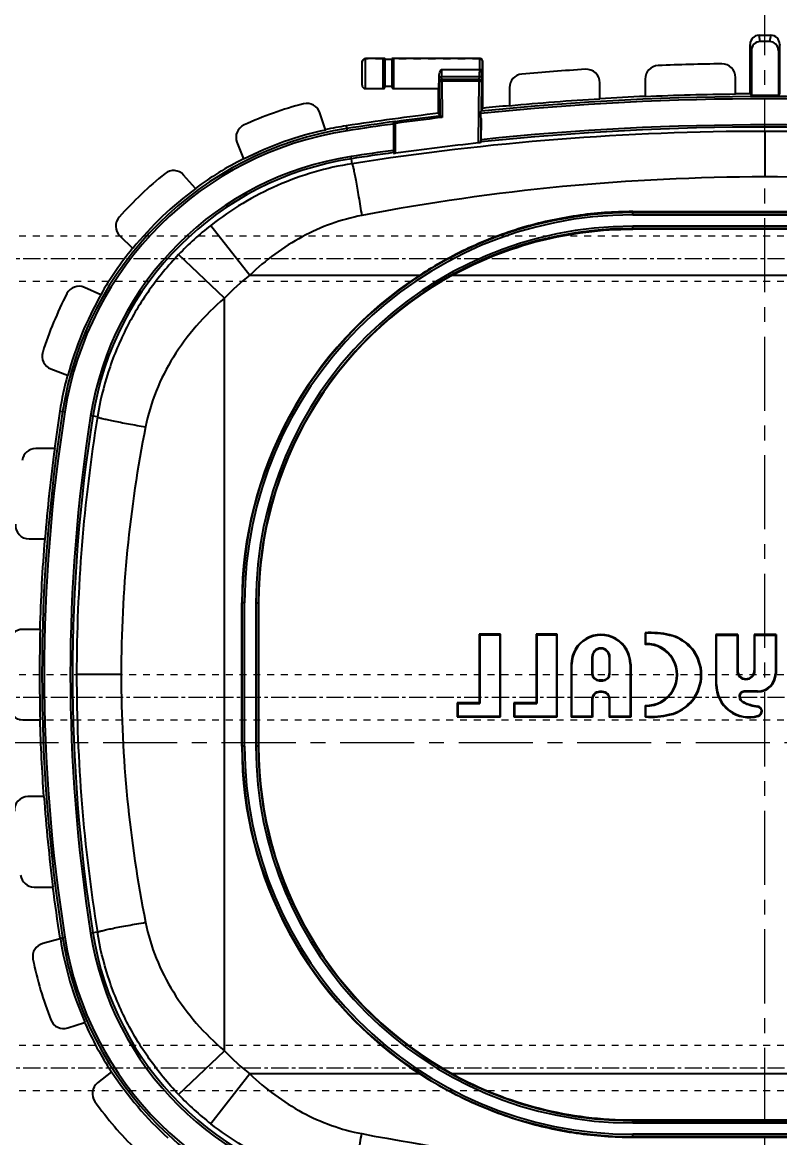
# Model space of a CAD drawing. Header units: millimetres. Extents: x -569 to 1807, y -7664 to 1724.
# Drawn here: x 307.6 to 475.1, y -3165.1 to -2918.4 of the extents above; entities that cross this region are included whole.
import ezdxf

# ---------------------------------------------------------------- set-up
doc = ezdxf.new("R2010")
doc.units = ezdxf.units.MM
doc.header["$LTSCALE"] = 16.335
doc.header["$PDMODE"] = 3
doc.header["$PDSIZE"] = 0.3125
doc.linetypes.add('CENTER', pattern=[0.6, 0.375, -0.075, 0.075, -0.075])
doc.linetypes.add('HIDDEN', pattern=[0.2, 0.1, -0.1])
doc.layers.get('0').update_dxf_attribs({"linetype": 'CONTINUOUS'})
doc.layers.get('Defpoints').update_dxf_attribs({"linetype": 'CONTINUOUS'})
doc.layers.add('center', color=1, linetype='CENTER', lineweight=9)
doc.layers.add('cool', color=153, linetype='HIDDEN', lineweight=9)
doc.layers.add('DEFAULT_2', color=8, linetype='HIDDEN')
doc.layers.add('dim', color=3, linetype='CONTINUOUS')
doc.styles.get("Standard").update_dxf_attribs({"font": 'txt', "width": 0.8})
doc.dimstyles.new('副本 ISO-25-1', dxfattribs={"dimtxt": 10, "dimasz": 10, "dimexe": 0, "dimexo": 0, "dimgap": 0, "dimtad": 1, "dimtxsty": 'Standard', "dimcen": 0, "dimclrd": 6, "dimclre": 6, "dimclrt": 4, "dimazin": 0, "dimtfac": 1, "dimtofl": 0, "dimtmove": 0, "dimatfit": 3, "dimfxl": 0, "dimarcsym": 0})

# ---------------------------------------------------------------- blocks, each defined once
blk = doc.blocks.new('7')
at = {"layer": 'cool', "ltscale": 0.932966}
for p, q in [((72.6, -1087.21), (493.94, -1087.21)), ((72.6, -1097.21), (493.94, -1097.21))]:
    blk.add_line(p, q, dxfattribs=at)
at = {"layer": 'cool', "color": 1, "linetype": 'CENTER', "ltscale": 0.621977}
blk.add_line((58.27, -1092.21), (508.27, -1092.21), dxfattribs=at)
blk = doc.blocks.new('*D311')
at = {"color": 6, "lineweight": -2}
for p, q in [((246.82, -2922.97), (246.82, -2831.24)), ((686.82, -2831.24), (256.82, -2831.24)), ((696.82, -2914.66), (696.82, -2831.24))]:
    blk.add_line(p, q, dxfattribs=at)
at = {"color": 6}
for points in [[(256.82, -2829.57), (256.82, -2832.91), (246.82, -2831.24)], [(686.82, -2829.57), (686.82, -2832.91), (696.82, -2831.24)]]:
    blk.add_solid(points, dxfattribs=at)
at = {"layer": 'Defpoints', "color": 0}
for p in [(246.82, -2831.24), (696.82, -2914.66), (246.82, -2922.97)]:
    blk.add_point(p, dxfattribs=at)
at = {"color": 4, "insert": (489.06, -2826.24), "char_height": 10, "attachment_point": 5}
blk.add_mtext('450', dxfattribs=at)
blk = doc.blocks.new('*D298')
at = {"layer": 'Defpoints', "color": 0}
for p in [(471.82, -3077.66), (689.22, -3077.66), (703.79, -3077.66)]:
    blk.add_point(p, dxfattribs=at)
at = {"layer": 'dim', "color": 6, "lineweight": -2}
blk.add_line((689.22, -3077.66), (705.79, -3077.66), dxfattribs=at)
at = {"layer": 'dim', "color": 4, "insert": (704.79, -3075.16), "char_height": 5, "attachment_point": 5}
blk.add_mtext('0', dxfattribs=at)
blk = doc.blocks.new('*D313')
at = {"layer": 'Defpoints', "color": 0}
for p in [(692.72, -3067.66), (703.79, -3067.66), (471.82, -3077.66)]:
    blk.add_point(p, dxfattribs=at)
at = {"layer": 'dim', "color": 6, "lineweight": -2}
blk.add_line((692.72, -3067.66), (708.45, -3067.66), dxfattribs=at)
at = {"layer": 'dim', "color": 4, "insert": (706.12, -3065.16), "char_height": 5, "attachment_point": 5}
blk.add_mtext('10', dxfattribs=at)
blk = doc.blocks.new('*D314')
at = {"layer": 'Defpoints', "color": 0}
for p in [(689.22, -2970.66), (703.79, -2970.66), (471.82, -3077.66)]:
    blk.add_point(p, dxfattribs=at)
at = {"layer": 'dim', "color": 6, "lineweight": -2}
blk.add_line((689.22, -2970.66), (712.45, -2970.66), dxfattribs=at)
at = {"layer": 'dim', "color": 4, "insert": (708.12, -2968.16), "char_height": 5, "attachment_point": 5}
blk.add_mtext('107', dxfattribs=at)
blk = doc.blocks.new('*D315')
at = {"layer": 'Defpoints', "color": 0}
for p in [(655.62, -2887.66, 0), (703.79, -2887.66), (471.82, -3077.66)]:
    blk.add_point(p, dxfattribs=at)
at = {"layer": 'dim', "color": 6, "lineweight": -2}
blk.add_line((655.62, -2887.66), (712.45, -2887.66), dxfattribs=at)
at = {"layer": 'dim', "color": 4, "insert": (708.12, -2885.16), "char_height": 5, "attachment_point": 5}
blk.add_mtext('190', dxfattribs=at)
blk = doc.blocks.new('*D316')
at = {"layer": 'Defpoints', "color": 0}
for p in [(471.82, -3077.66), (672.4, -3149.66), (703.79, -3149.66)]:
    blk.add_point(p, dxfattribs=at)
at = {"layer": 'dim', "color": 6, "lineweight": -2}
blk.add_line((672.4, -3149.66), (710.45, -3149.66), dxfattribs=at)
at = {"layer": 'dim', "color": 4, "insert": (707.12, -3147.16), "char_height": 5, "attachment_point": 5}
blk.add_mtext('72', dxfattribs=at)
blk = doc.blocks.new('*D317')
at = {"layer": 'Defpoints', "color": 0}
for p in [(471.82, -3077.66), (668.91, -3227.66), (703.79, -3227.66)]:
    blk.add_point(p, dxfattribs=at)
at = {"layer": 'dim', "color": 6, "lineweight": -2}
blk.add_line((668.91, -3227.66), (712.45, -3227.66), dxfattribs=at)
at = {"layer": 'dim', "color": 4, "insert": (708.12, -3225.16), "char_height": 5, "attachment_point": 5}
blk.add_mtext('150', dxfattribs=at)
blk = doc.blocks.new('*D299')
at = {"layer": 'Defpoints', "color": 0}
for p in [(471.82, -3077.66), (471.82, -3288.69), (471.82, -3305.88)]:
    blk.add_point(p, dxfattribs=at)
at = {"layer": 'dim', "color": 6, "lineweight": -2}
blk.add_line((471.82, -3288.69), (471.82, -3307.88), dxfattribs=at)
at = {"layer": 'dim', "color": 4, "insert": (469.32, -3306.88), "char_height": 5, "attachment_point": 5, "rotation": 90}
blk.add_mtext('0', dxfattribs=at)
blk = doc.blocks.new('*D318')
at = {"layer": 'Defpoints', "color": 0}
for p in [(471.82, -3077.66), (646.82, -3273.7, 0), (646.82, -3305.88)]:
    blk.add_point(p, dxfattribs=at)
at = {"layer": 'dim', "color": 6, "lineweight": -2}
blk.add_line((646.82, -3273.7), (646.82, -3315.21), dxfattribs=at)
at = {"layer": 'dim', "color": 4, "insert": (644.32, -3310.55), "char_height": 5, "attachment_point": 5, "rotation": 90}
blk.add_mtext('175', dxfattribs=at)
blk = doc.blocks.new('*D300')
at = {"layer": 'Defpoints', "color": 0}
for p in [(471.82, -2852.84), (471.82, -2870.25), (471.82, -3077.66)]:
    blk.add_point(p, dxfattribs=at)
at = {"layer": 'dim', "color": 6, "lineweight": -2}
blk.add_line((471.82, -2870.25), (471.82, -2850.84), dxfattribs=at)
at = {"layer": 'dim', "color": 4, "insert": (469.32, -2851.84), "char_height": 5, "attachment_point": 5, "rotation": 90}
blk.add_mtext('0', dxfattribs=at)
blk = doc.blocks.new('*D319')
at = {"layer": 'Defpoints', "color": 0}
for p in [(646.82, -2852.84), (646.82, -2878.86, 0), (471.82, -3077.66)]:
    blk.add_point(p, dxfattribs=at)
at = {"layer": 'dim', "color": 6, "lineweight": -2}
blk.add_line((646.82, -2878.86), (646.82, -2843.51), dxfattribs=at)
at = {"layer": 'dim', "color": 4, "insert": (644.32, -2848.18), "char_height": 5, "attachment_point": 5, "rotation": 90}
blk.add_mtext('175', dxfattribs=at)
blk = doc.blocks.new('*D301')
at = {"layer": 'Defpoints', "color": 0}
for p in [(239.86, -3077.66), (254.42, -3077.66), (471.82, -3077.66)]:
    blk.add_point(p, dxfattribs=at)
at = {"layer": 'dim', "color": 6, "lineweight": -2}
blk.add_line((254.42, -3077.66), (237.86, -3077.66), dxfattribs=at)
at = {"layer": 'dim', "color": 4, "insert": (238.86, -3075.16), "char_height": 5, "attachment_point": 5}
blk.add_mtext('0', dxfattribs=at)
blk = doc.blocks.new('*D302')
at = {"layer": 'Defpoints', "color": 0}
for p in [(239.86, -3067.66), (250.92, -3067.66), (471.82, -3077.66)]:
    blk.add_point(p, dxfattribs=at)
at = {"layer": 'dim', "color": 6, "lineweight": -2}
blk.add_line((250.92, -3067.66), (235.19, -3067.66), dxfattribs=at)
at = {"layer": 'dim', "color": 4, "insert": (237.52, -3065.16), "char_height": 5, "attachment_point": 5}
blk.add_mtext('10', dxfattribs=at)
blk = doc.blocks.new('*D303')
at = {"layer": 'Defpoints', "color": 0}
for p in [(239.86, -2970.66), (254.42, -2970.66), (471.82, -3077.66)]:
    blk.add_point(p, dxfattribs=at)
at = {"layer": 'dim', "color": 6, "lineweight": -2}
blk.add_line((254.42, -2970.66), (231.19, -2970.66), dxfattribs=at)
at = {"layer": 'dim', "color": 4, "insert": (235.52, -2968.16), "char_height": 5, "attachment_point": 5}
blk.add_mtext('107', dxfattribs=at)
blk = doc.blocks.new('*D304')
at = {"layer": 'Defpoints', "color": 0}
for p in [(239.86, -2887.66), (288.02, -2887.66, 0), (471.82, -3077.66)]:
    blk.add_point(p, dxfattribs=at)
at = {"layer": 'dim', "color": 6, "lineweight": -2}
blk.add_line((288.02, -2887.66), (231.19, -2887.66), dxfattribs=at)
at = {"layer": 'dim', "color": 4, "insert": (235.52, -2885.16), "char_height": 5, "attachment_point": 5}
blk.add_mtext('190', dxfattribs=at)
blk = doc.blocks.new('*D305')
at = {"layer": 'Defpoints', "color": 0}
for p in [(471.82, -3077.66), (239.86, -3149.66), (271.24, -3149.66)]:
    blk.add_point(p, dxfattribs=at)
at = {"layer": 'dim', "color": 6, "lineweight": -2}
blk.add_line((271.24, -3149.66), (233.19, -3149.66), dxfattribs=at)
at = {"layer": 'dim', "color": 4, "insert": (236.52, -3147.16), "char_height": 5, "attachment_point": 5}
blk.add_mtext('72', dxfattribs=at)
blk = doc.blocks.new('*D306')
at = {"layer": 'Defpoints', "color": 0}
for p in [(471.82, -3077.66), (239.86, -3227.66), (274.73, -3227.66)]:
    blk.add_point(p, dxfattribs=at)
at = {"layer": 'dim', "color": 6, "lineweight": -2}
blk.add_line((274.73, -3227.66), (231.19, -3227.66), dxfattribs=at)
at = {"layer": 'dim', "color": 4, "insert": (235.52, -3225.16), "char_height": 5, "attachment_point": 5}
blk.add_mtext('150', dxfattribs=at)
blk = doc.blocks.new('*D307')
at = {"layer": 'Defpoints', "color": 0}
for p in [(471.82, -3077.66), (296.82, -3273.7, 0), (296.82, -3305.88)]:
    blk.add_point(p, dxfattribs=at)
at = {"layer": 'dim', "color": 6, "lineweight": -2}
blk.add_line((296.82, -3273.7), (296.82, -3315.21), dxfattribs=at)
at = {"layer": 'dim', "color": 4, "insert": (294.32, -3310.55), "char_height": 5, "attachment_point": 5, "rotation": 90}
blk.add_mtext('175', dxfattribs=at)
blk = doc.blocks.new('*D308')
at = {"layer": 'Defpoints', "color": 0}
for p in [(296.82, -2852.84), (296.82, -2878.86, 0), (471.82, -3077.66)]:
    blk.add_point(p, dxfattribs=at)
at = {"layer": 'dim', "color": 6, "lineweight": -2}
blk.add_line((296.82, -2878.86), (296.82, -2843.51), dxfattribs=at)
at = {"layer": 'dim', "color": 4, "insert": (294.32, -2848.18), "char_height": 5, "attachment_point": 5, "rotation": 90}
blk.add_mtext('175', dxfattribs=at)
blk = doc.blocks.new('*D309')
at = {"layer": 'Defpoints', "color": 0}
for p in [(471.82, -3077.66), (655.62, -3267.66, 0), (700.54, -3267.66, 0)]:
    blk.add_point(p, dxfattribs=at)
at = {"layer": 'dim', "color": 6, "lineweight": -2}
blk.add_line((655.62, -3267.66), (709.2, -3267.66), dxfattribs=at)
at = {"layer": 'dim', "color": 4, "insert": (704.87, -3265.16), "char_height": 5, "attachment_point": 5}
blk.add_mtext('190', dxfattribs=at)
blk = doc.blocks.new('*D310')
at = {"layer": 'Defpoints', "color": 0}
for p in [(471.82, -3077.66), (244.5, -3267.66, 0), (288.02, -3267.66, 0)]:
    blk.add_point(p, dxfattribs=at)
at = {"layer": 'dim', "color": 6, "lineweight": -2}
blk.add_line((288.02, -3267.66), (235.84, -3267.66), dxfattribs=at)
at = {"layer": 'dim', "color": 4, "insert": (240.17, -3265.16), "char_height": 5, "attachment_point": 5}
blk.add_mtext('190', dxfattribs=at)

msp = doc.modelspace()

# ---------------------------------------------------------------- linework, layer by layer
at = {"color": 7, "linetype": 'Continuous'}
for p, q in [((470.805, -2922.658), (470.531, -2921.258)), ((470.531, -2921.258), (473.112, -2921.258)), ((472.839, -2922.658), (470.805, -2922.658)), ((473.112, -2921.258), (472.839, -2922.658)), ((468.556, -2934.217), (468.556, -2923.3)), ((468.829, -2924.701), (468.556, -2923.3)), ((468.829, -2924.701), (468.829, -2934.581)), ((475.088, -2923.3), (474.814, -2924.701)), ((474.814, -2924.701), (474.814, -2934.581)), ((475.088, -2934.217), (475.088, -2923.3)), ((382.722, -2932.267), (382.722, -2927.242)), ((383.526, -2933.07), (383.526, -2926.437)), ((387.788, -2926.437), (383.526, -2926.437)), ((387.327, -2926.491), (387.327, -2933.07)), ((387.827, -2932.447), (387.827, -2926.588)), ((389.284, -2926.588), (387.827, -2926.588)), ((389.284, -2926.588), (389.284, -2932.618)), ((408.852, -2926.437), (389.324, -2926.437)), ((389.784, -2933.07), (389.784, -2926.491)), ((408.802, -2926.491), (408.852, -2926.437)), ((409.305, -2926.989), (409.354, -2926.94)), ((409.354, -2926.94), (409.354, -2937.422)), ((400.26, -2928.857), (408.75, -2928.857)), ((400.405, -2931.011), (400.322, -2930.362)), ((400.322, -2930.362), (408.688, -2930.362)), ((408.606, -2931.011), (408.688, -2930.362)), ((465.322, -2934.243), (465.322, -2930.582)), ((383.526, -2933.07), (387.327, -2933.07)), ((389.284, -2932.618), (387.827, -2932.618)), ((389.784, -2933.07), (399.656, -2933.07)), ((399.656, -2938.502), (399.656, -2933.07)), ((399.902, -2931.495), (399.82, -2930.846)), ((399.97, -2939.097), (399.902, -2931.495)), ((400.405, -2931.371), (400.405, -2931.011)), ((408.606, -2931.011), (400.405, -2931.011)), ((400.405, -2931.371), (400.476, -2939.427)), ((400.405, -2931.371), (408.606, -2931.371)), ((408.484, -2945.075), (408.606, -2931.371)), ((408.606, -2931.011), (408.606, -2931.371)), ((409.108, -2931.495), (409.049, -2938.067)), ((409.19, -2930.846), (409.108, -2931.495)), ((415.322, -2932.85), (415.322, -2936.836)), ((435.322, -2935.304), (435.322, -2931.784)), ((445.322, -2930.959), (445.322, -2934.785)), ((468.829, -2934.581), (468.556, -2934.217)), ((475.088, -2934.217), (474.814, -2934.581)), ((409.354, -2937.422), (409.049, -2938.067)), ((374.616, -2942.15), (373.418, -2938.406)), ((390.091, -2940.388), (390.091, -2940.333)), ((399.97, -2939.097), (399.656, -2938.502)), ((399.735, -2939.136), (399.995, -2939.105)), ((400.476, -2939.427), (400.042, -2939.48)), ((409.035, -2939.702), (408.988, -2944.966)), ((409.035, -2944.364), (409.035, -2939.702)), ((379.241, -2941.291), (379.409, -2942.386)), ((389.656, -2940.898), (389.656, -2947.363)), ((390.159, -2947.363), (390.159, -2940.761)), ((471.822, -2942.514), (471.822, -2952.597)), ((355.074, -2944.934), (356.51, -2948.594)), ((408.988, -2944.966), (409.019, -2944.868)), ((380.53, -2949.666), (380.286, -2948.082)), ((345.895, -2955.121), (343.277, -2952.188)), ((442.576, -2960.978), (442.576, -2960.263)), ((442.576, -2960.263), (501.067, -2960.263)), ((442.576, -2960.48), (501.067, -2960.48)), ((442.576, -2960.978), (501.067, -2960.978)), ((349.267, -2963.322), (357.907, -2974.329)), ((442.576, -2964.151), (442.576, -2963.489)), ((501.067, -2963.489), (442.576, -2963.489)), ((501.067, -2963.987), (442.576, -2963.987)), ((501.067, -2964.151), (442.576, -2964.151)), ((329.175, -2965.613), (331.976, -2968.372)), ((352.28, -2979.435), (342.161, -2969.77)), ((357.907, -2974.329), (395.486, -2974.329)), ((402.72, -2974.329), (540.924, -2974.329)), ((324.933, -2978.653), (321.349, -2977.039)), ((352.28, -3145.882), (352.28, -2979.435)), ((313.926, -2995.039), (317.607, -2996.42)), ((315.908, -3004.375), (317.003, -3004.548)), ((324.206, -3005.686), (322.696, -3005.447)), ((314.695, -3012.658), (310.573, -3012.658)), ((309.081, -3032.658), (312.541, -3032.658)), ((356.146, -3078.512), (356.146, -3046.804)), ((356.75, -3046.804), (356.146, -3046.804)), ((356.252, -3078.512), (356.252, -3046.804)), ((356.75, -3078.512), (356.75, -3046.804)), ((359.261, -3046.804), (359.261, -3078.512)), ((359.261, -3046.804), (359.865, -3046.804)), ((359.759, -3046.804), (359.759, -3078.512)), ((359.865, -3046.804), (359.865, -3078.512)), ((311.469, -3052.658), (307.7, -3052.658)), ((408.65, -3053.691), (408.65, -3068.896)), ((408.795, -3053.837), (408.65, -3053.691)), ((413.316, -3053.691), (408.65, -3053.691)), ((408.795, -3053.837), (408.795, -3069.042)), ((408.795, -3053.837), (413.17, -3053.837)), ((413.17, -3053.837), (413.316, -3053.691)), ((413.17, -3053.837), (413.17, -3071.849)), ((413.316, -3071.995), (413.316, -3053.691)), ((421.212, -3053.691), (421.212, -3068.896)), ((421.358, -3053.837), (421.212, -3053.691)), ((425.878, -3053.691), (421.212, -3053.691)), ((421.358, -3053.837), (421.358, -3069.042)), ((421.358, -3053.837), (425.732, -3053.837)), ((425.732, -3053.837), (425.878, -3053.691)), ((425.732, -3053.837), (425.732, -3071.849)), ((425.878, -3071.995), (425.878, -3053.691)), ((445.324, -3053.429), (445.324, -3055.979)), ((445.469, -3055.828), (445.469, -3053.564)), ((450.748, -3053.991), (450.781, -3053.849)), ((460.99, -3053.784), (460.99, -3064.82)), ((465.805, -3053.784), (460.99, -3053.784)), ((461.136, -3053.93), (460.99, -3053.784)), ((461.136, -3064.82), (461.136, -3053.93)), ((461.136, -3053.93), (465.66, -3053.93)), ((465.66, -3053.93), (465.805, -3053.784)), ((465.66, -3053.93), (465.66, -3061.768)), ((465.805, -3053.784), (465.805, -3061.768)), ((469.459, -3053.784), (469.459, -3061.768)), ((474.275, -3053.784), (469.459, -3053.784)), ((469.605, -3053.93), (469.459, -3053.784)), ((469.605, -3061.768), (469.605, -3053.93)), ((469.605, -3053.93), (474.129, -3053.93)), ((474.129, -3053.93), (474.275, -3053.784)), ((474.129, -3053.93), (474.129, -3062.424)), ((474.275, -3053.784), (474.275, -3062.424)), ((433.575, -3058.79), (433.575, -3062.442)), ((433.575, -3058.79), (433.72, -3058.79)), ((433.72, -3058.79), (433.72, -3062.442)), ((437.395, -3058.79), (437.395, -3062.442)), ((437.395, -3058.79), (437.54, -3058.79)), ((437.54, -3062.442), (437.54, -3058.79)), ((428.978, -3060.394), (428.978, -3072.108)), ((428.978, -3060.394), (429.124, -3060.394)), ((429.124, -3071.962), (429.124, -3060.394)), ((441.991, -3060.394), (441.991, -3071.962)), ((441.991, -3060.394), (442.137, -3060.394)), ((442.137, -3060.394), (442.137, -3072.108)), ((329.451, -3062.658), (319.61, -3062.658)), ((433.72, -3062.442), (433.575, -3062.442)), ((435.158, -3064.026), (435.158, -3063.881)), ((435.957, -3063.881), (435.158, -3063.881)), ((435.957, -3063.881), (435.957, -3064.026)), ((437.54, -3062.442), (437.395, -3062.442)), ((465.805, -3061.768), (465.66, -3061.768)), ((469.605, -3061.768), (469.459, -3061.768)), ((474.275, -3062.424), (474.129, -3062.424)), ((435.158, -3064.026), (435.957, -3064.026)), ((461.136, -3064.82), (460.99, -3064.82)), ((467.21, -3066.505), (467.21, -3066.36)), ((470.193, -3066.36), (467.21, -3066.36)), ((470.193, -3066.36), (470.193, -3066.505)), ((433.575, -3068.106), (433.575, -3071.962)), ((433.575, -3068.106), (433.72, -3068.106)), ((433.72, -3068.106), (433.72, -3072.108)), ((435.259, -3066.568), (435.259, -3066.422)), ((435.856, -3066.422), (435.259, -3066.422)), ((435.856, -3066.568), (435.259, -3066.568)), ((435.856, -3066.422), (435.856, -3066.568)), ((437.395, -3068.106), (437.395, -3072.108)), ((437.395, -3068.106), (437.54, -3068.106)), ((437.54, -3071.962), (437.54, -3068.106)), ((466.131, -3067.491), (466.276, -3067.485)), ((467.046, -3068.853), (467.107, -3068.721)), ((470.193, -3066.505), (467.21, -3066.505)), ((403.768, -3068.896), (403.768, -3071.995)), ((403.914, -3069.042), (403.768, -3068.896)), ((408.65, -3068.896), (403.768, -3068.896)), ((403.914, -3069.042), (403.914, -3071.849)), ((403.914, -3069.042), (408.795, -3069.042)), ((408.795, -3069.042), (408.65, -3068.896)), ((416.331, -3068.896), (416.331, -3071.995)), ((416.476, -3069.042), (416.331, -3068.896)), ((421.212, -3068.896), (416.331, -3068.896)), ((416.476, -3069.042), (416.476, -3071.849)), ((416.476, -3069.042), (421.358, -3069.042)), ((421.358, -3069.042), (421.212, -3068.896)), ((445.324, -3069.463), (445.324, -3072.012)), ((445.469, -3071.877), (445.469, -3069.613)), ((470.183, -3069.772), (470.203, -3069.628)), ((307.7, -3072.658), (311.469, -3072.658)), ((403.914, -3071.849), (403.768, -3071.995)), ((403.768, -3071.995), (413.316, -3071.995)), ((403.914, -3071.849), (413.17, -3071.849)), ((413.17, -3071.849), (413.316, -3071.995)), ((416.476, -3071.849), (416.331, -3071.995)), ((416.331, -3071.995), (425.878, -3071.995)), ((416.476, -3071.849), (425.732, -3071.849)), ((425.732, -3071.849), (425.878, -3071.995)), ((429.124, -3071.962), (428.978, -3072.108)), ((433.72, -3072.108), (428.978, -3072.108)), ((433.575, -3071.962), (429.124, -3071.962)), ((433.575, -3071.962), (433.72, -3072.108)), ((437.54, -3071.962), (437.395, -3072.108)), ((442.137, -3072.108), (437.395, -3072.108)), ((441.991, -3071.962), (437.54, -3071.962)), ((441.991, -3071.962), (442.137, -3072.108)), ((450.748, -3071.451), (450.781, -3071.592)), ((470.326, -3071.736), (470.366, -3071.876)), ((356.75, -3078.512), (356.146, -3078.512)), ((359.865, -3078.512), (359.261, -3078.512)), ((312.312, -3089.658), (308.829, -3089.658)), ((310.209, -3109.658), (314.303, -3109.658)), ((324.206, -3119.631), (322.696, -3119.869)), ((315.959, -3121.135), (312.135, -3122.129)), ((315.978, -3120.93), (317.003, -3120.768)), ((317.636, -3140.807), (321.37, -3139.576)), ((342.161, -3155.547), (352.28, -3145.882)), ((327.299, -3150.537), (324.225, -3152.988)), ((357.907, -3150.987), (349.267, -3161.994)), ((395.486, -3150.987), (357.907, -3150.987)), ((540.924, -3150.987), (402.72, -3150.987)), ((442.576, -3161.165), (501.067, -3161.165)), ((442.576, -3161.827), (442.576, -3161.165)), ((442.576, -3161.329), (501.067, -3161.329)), ((442.576, -3161.827), (501.067, -3161.827)), ((501.067, -3164.338), (442.576, -3164.338)), ((442.576, -3165.054), (442.576, -3164.338)), ((501.067, -3164.836), (442.576, -3164.836)), ((501.067, -3165.054), (442.576, -3165.054))]:
    msp.add_line(p, q, dxfattribs=at)
for centre, radius, start, end in [((387.327, -2926.638), 0.502, 5.73917, 23.57818), ((389.784, -2926.638), 0.502, 156.42182, 174.26083), ((408.852, -2926.939), 0.502, 359.90997, 90.03163), ((448.322, -2930.959), 3, 92.19933, 180), ((471.822, -3542.868), 615.359, 90.888909, 92.199332), ((462.322, -2930.582), 3, 0, 90.88891), ((418.322, -2932.85), 3, 95.01215, 180), ((471.822, -3542.868), 615.359, 93.69841, 95.012151), ((432.322, -2931.784), 3, 0, 93.69841), ((383.526, -2932.266), 0.804, 180, 270), ((387.327, -2932.568), 0.502, 270, 354.26083), ((389.784, -2932.568), 0.502, 185.73917, 270), ((471.822, -3542.868), 607.551, 83.913995, 95.939899), ((471.822, -3542.868), 608.053, 83.918825, 95.92532), ((471.822, -3542.868), 608.589, 93.438365, 95.326876), ((471.822, -3542.868), 608.659, 92.495352, 93.437969), ((471.822, -3542.868), 608.589, 90.611957, 92.495638), ((471.822, -3542.868), 608.659, 90.30747, 90.611886), ((471.822, -3542.868), 608.294, 89.718147, 90.281857), ((390.769, -3016.197), 82.488, 104.72791, 114.45174), ((370.561, -2939.32), 3, 17.74901, 104.72791), ((471.822, -3542.868), 608.659, 95.326263, 95.890713), ((471.822, -3542.868), 608.659, 96.809297, 98.749007), ((471.822, -3542.868), 608.053, 97.724698, 98.749007), ((390.199, -2940.85), 0.528, 101.72128, 112.92138), ((390.159, -2940.888), 0.504, 97.69591, 107.41414), ((471.822, -3532.043), 597.273, 96.932193, 97.865042), ((471.822, -3531.917), 596.77, 96.908367, 97.865159), ((390.769, -3016.197), 75.181, 98.74901, 171.02639), ((390.769, -3016.197), 74.68, 98.74901, 171.02639), ((357.867, -2943.838), 3, 114.45174, 201.43065), ((390.769, -3016.197), 75.718, 102.30066, 116.87899), ((390.769, -3016.197), 75.788, 98.74901, 102.3057), ((471.822, -3542.868), 607.551, 97.77258, 98.749007), ((472.039, -3531.483), 588.969, 90.021099, 98.938318), ((471.822, -3542.868), 601.288, 83.849821, 95.995291), ((471.822, -3542.868), 601.788, 83.855443, 95.98879), ((471.605, -3531.482), 588.968, 81.061676, 89.978914), ((471.822, -3542.868), 601.788, 97.847485, 98.749007), ((471.822, -3542.868), 601.288, 97.855021, 98.749007), ((390.769, -3016.197), 68.917, 98.74901, 171.02639), ((390.769, -3016.197), 68.417, 98.74901, 171.02639), ((390.769, -3016.197), 75.788, 116.87395, 126.3057), ((390.769, -3016.197), 82.488, 128.72791, 138.45174), ((341.039, -2954.186), 3, 41.74901, 128.72791), ((472.139, -3426.582), 473.985, 90.03829, 100.88176), ((471.505, -3426.582), 473.985, 79.11825, 89.96171), ((390.769, -3016.197), 75.718, 126.30066, 140.87899), ((331.28, -2963.476), 3, 138.45174, 225.43065), ((442.576, -3046.804), 86.324, 90, 180), ((442.576, -3046.804), 85.826, 90, 180), ((390.769, -3016.197), 67.217, 128.12857, 136.31444), ((442.576, -3046.804), 83.315, 90, 180), ((442.576, -3046.804), 82.817, 90, 180), ((390.769, -3016.197), 75.788, 140.87395, 150.3057), ((390.769, -3016.197), 53.224, 128.12857, 136.31444), ((442.576, -3046.804), 86.43, 123.01355, 180), ((442.576, -3046.804), 82.712, 118.80787, 180), ((320.117, -2979.774), 3, 65.74901, 152.72791), ((390.769, -3016.197), 82.488, 152.72791, 162.45174), ((390.769, -3016.197), 75.718, 150.30066, 164.87899), ((314.98, -2992.23), 3, 162.45174, 249.43065), ((390.769, -3016.197), 75.788, 164.87395, 171.02639), ((684.993, -3062.658), 373.051, 171.02639, 188.97362), ((684.993, -3062.658), 372.55, 171.02639, 188.97362), ((684.993, -3062.658), 373.658, 171.02639, 172.31005), ((684.993, -3062.658), 366.786, 171.02639, 188.97362), ((684.993, -3062.658), 366.286, 171.02639, 188.97362), ((676.113, -3062.746), 356.503, 170.78989, 179.98593), ((611.254, -3062.812), 281.802, 168.75677, 179.96865), ((310.573, -3015.658), 3, 90, 172.84521), ((684.993, -3062.658), 373.588, 172.3086, 175.39405), ((309.081, -3029.658), 3, 174.98306, 270), ((684.993, -3062.658), 373.658, 175.39491, 178.46644), ((307.7, -3055.658), 3, 90, 178.9371), ((684.993, -3062.658), 373.588, 178.46615, 181.53385), ((435.557, -3060.394), 6.579, 0.00001, 180.00001), ((435.557, -3060.394), 6.434, 0.00001, 180.00001), ((446.679, -3071.493), 18.115, 76.91034, 94.29031), ((409.313, -3092.242), 52.945, 46.92994, 47.14537), ((446.679, -3071.493), 17.969, 76.91034, 93.85946), ((448.719, -3062.721), 8.963, 283.08971, 76.91039), ((448.719, -3062.721), 9.109, 283.08971, 76.91039), ((445.612, -3062.721), 6.748, 267.55021, 92.44979), ((445.612, -3062.721), 6.894, 268.8134, 91.1866), ((435.557, -3058.79), 1.983, 0.00004, 180.00004), ((435.557, -3058.79), 1.837, 0.00004, 180.00004), ((676.109, -3062.571), 356.499, 180.01402, 189.21016), ((611.254, -3062.504), 281.802, 180.03135, 191.24324), ((435.158, -3062.442), 1.584, 180, 270), ((435.158, -3062.442), 1.438, 180, 270), ((435.957, -3062.442), 1.584, 270, 0), ((435.957, -3062.442), 1.438, 270, 0), ((467.632, -3061.768), 1.973, 180, 0), ((467.632, -3061.768), 1.827, 180, 0), ((470.193, -3062.424), 4.081, 269.99999, 359.99999), ((470.193, -3062.424), 3.936, 269.99999, 359.99999), ((468.333, -3064.82), 7.343, 180, 286.07287), ((468.333, -3064.82), 7.198, 180, 286.07287), ((467.21, -3067.44), 1.081, 89.99966, 182.71138), ((435.259, -3068.106), 1.684, 90, 180), ((435.259, -3068.106), 1.539, 90, 180), ((435.856, -3068.106), 1.684, 0, 90), ((435.856, -3068.106), 1.539, 0, 90), ((467.713, -3067.417), 1.584, 182.71095, 245.10044), ((467.21, -3067.44), 0.935, 89.99963, 182.71141), ((467.713, -3067.417), 1.438, 182.71092, 245.10044), ((471.663, -3058.906), 10.821, 245.10044, 262.24279), ((307.7, -3069.658), 3, 181.0629, 270), ((459.038, -3056.322), 18.993, 223.77679, 224.40838), ((471.663, -3058.906), 10.967, 245.10044, 262.24279), ((470.047, -3070.769), 1.006, 286.07285, 82.24279), ((470.047, -3070.769), 1.152, 286.07286, 82.24279), ((684.993, -3062.658), 373.658, 181.53356, 184.14373), ((446.679, -3053.949), 18.115, 265.91412, 283.08971), ((446.679, -3053.949), 17.969, 266.14055, 283.08971), ((442.576, -3078.512), 86.43, 180, 236.98646), ((442.576, -3078.512), 86.324, 180, 270), ((442.576, -3078.512), 85.826, 180, 270), ((442.576, -3078.512), 83.315, 180, 270), ((442.576, -3078.512), 82.817, 180, 270), ((442.576, -3078.512), 82.712, 180, 241.19213), ((308.829, -3092.658), 3, 90, 184.55984), ((684.993, -3062.658), 373.588, 184.1445, 187.22737), ((310.209, -3106.658), 3, 186.69594, 270), ((684.993, -3062.658), 373.658, 187.22601, 188.97362), ((390.769, -3109.12), 68.917, 188.97362, 261.251), ((390.769, -3109.12), 68.417, 188.97362, 261.251), ((312.89, -3125.033), 3, 104.56935, 191.54826), ((390.769, -3109.12), 75.788, 188.97362, 189.12604), ((390.769, -3109.12), 75.718, 189.121, 203.69933), ((390.769, -3109.12), 75.181, 188.97362, 261.251), ((390.769, -3109.12), 74.68, 188.97362, 261.251), ((390.769, -3109.12), 82.488, 191.54826, 201.27209), ((316.696, -3137.958), 3, 201.27209, 288.25099), ((390.769, -3109.12), 75.788, 203.69429, 213.12604), ((390.769, -3109.12), 53.224, 223.68556, 231.87143), ((390.769, -3109.12), 75.718, 213.121, 227.69933), ((326.095, -3155.333), 3, 128.56935, 215.54826), ((390.769, -3109.12), 82.488, 215.54826, 225.27209), ((390.769, -3109.12), 67.217, 223.68556, 231.87143), ((472.139, -2698.734), 473.985, 259.11825, 269.96171), ((471.505, -2698.734), 473.985, 270.03829, 280.88176)]:
    msp.add_arc(centre, radius, start, end, dxfattribs=at)
for centre, major_axis, ratio, start_param, end_param in [((470.558, -2923.328), (-0.398, 2.035), 0.9646906, -0.1864899, 1.3707604), ((470.832, -2924.729), (0.398, -2.035), 0.9646906, 2.9551027, 4.5123531), ((472.811, -2924.729), (0.398, 2.035), 0.9646906, -1.3707605, 0.1864899), ((473.085, -2923.328), (0.398, 2.035), 0.9646906, -1.3707605, 0.1864899), ((383.526, -2927.242), (0, -0.804), 0.9993908, 3.1415927, 4.712389), ((408.532, -2939.771), (0.018, 2.034), 0.2470014, -1.5347731, -0.9423252), ((471.822, -3527.18), (0, 585.543), 0.999641, 0.1084208, 0.1399721)]:
    msp.add_ellipse(centre, major_axis=major_axis, ratio=ratio, start_param=start_param, end_param=end_param, dxfattribs=at)
for points, knots in [([(382.722, -2927.288), (382.722, -2927.086), (382.893, -2926.661), (383.319, -2926.491), (383.526, -2926.491)], [0, 0, 0, 0, 0.4942171, 1, 1, 1, 1]), ([(408.75, -2928.857), (408.754, -2928.392), (408.765, -2927.603), (408.786, -2926.814), (408.802, -2926.491)], [0, 0, 0, 0, 0.5893493, 1, 1, 1, 1]), ([(408.802, -2926.491), (408.931, -2926.492), (409.195, -2926.599), (409.304, -2926.863), (409.305, -2926.989)], [0, 0, 0, 0, 0.5052197, 1, 1, 1, 1]), ([(409.305, -2926.989), (409.287, -2927.263), (409.266, -2927.922), (409.256, -2928.581), (409.253, -2928.965)], [0, 0, 0, 0, 0.4171408, 1, 1, 1, 1]), ([(399.656, -2933.07), (399.662, -2933.07), (399.671, -2933.045), (399.68, -2933.007), (399.69, -2932.934), (399.7, -2932.838), (399.71, -2932.714), (399.723, -2932.5), (399.738, -2932.176), (399.753, -2931.727), (399.764, -2931.208), (399.772, -2930.637), (399.775, -2930.241), (399.776, -2930.037)], [0, 0, 0, 0, 0.0058797, 0.0202315, 0.0435192, 0.0757018, 0.1165297, 0.1656696, 0.2873691, 0.4368004, 0.6092028, 0.7991719, 1, 1, 1, 1]), ([(399.776, -2930.037), (399.777, -2929.822), (399.919, -2929.4), (400.146, -2929.038), (400.26, -2928.857)], [0, 0, 0, 0, 0.5004133, 1, 1, 1, 1]), ([(399.82, -2930.846), (399.807, -2930.744), (399.792, -2930.474), (399.781, -2930.204), (399.776, -2930.037)], [0, 0, 0, 0, 0.3819984, 1, 1, 1, 1]), ([(399.82, -2930.846), (399.821, -2930.722), (399.934, -2930.464), (400.195, -2930.363), (400.322, -2930.362)], [0, 0, 0, 0, 0.4937121, 1, 1, 1, 1]), ([(400.26, -2928.857), (400.263, -2929.174), (400.27, -2929.605), (400.296, -2930.106), (400.311, -2930.291), (400.322, -2930.362)], [0, 0, 0, 0, 0.631413, 0.8572962, 1, 1, 1, 1]), ([(408.688, -2930.362), (408.699, -2930.291), (408.714, -2930.106), (408.74, -2929.605), (408.747, -2929.174), (408.75, -2928.857)], [0, 0, 0, 0, 0.1426432, 0.3685225, 1, 1, 1, 1]), ([(408.688, -2930.362), (408.815, -2930.363), (409.076, -2930.464), (409.189, -2930.722), (409.19, -2930.846)], [0, 0, 0, 0, 0.5062902, 1, 1, 1, 1]), ([(409.253, -2928.965), (409.249, -2928.944), (409.188, -2928.911), (409.088, -2928.885), (408.932, -2928.863), (408.816, -2928.857), (408.75, -2928.857)], [0, 0, 0, 0, 0.119052, 0.3304752, 0.6263701, 1, 1, 1, 1]), ([(409.19, -2930.846), (409.201, -2930.758), (409.216, -2930.527), (409.242, -2929.9), (409.25, -2929.361), (409.253, -2928.965)], [0, 0, 0, 0, 0.1424337, 0.3683051, 1, 1, 1, 1]), ([(400.405, -2931.011), (400.277, -2931.012), (400.016, -2931.113), (399.904, -2931.371), (399.902, -2931.495)], [0, 0, 0, 0, 0.5068131, 1, 1, 1, 1]), ([(399.902, -2931.495), (399.905, -2931.474), (399.963, -2931.434), (400.126, -2931.386), (400.287, -2931.372), (400.405, -2931.371)], [0, 0, 0, 0, 0.1192264, 0.3390418, 1, 1, 1, 1]), ([(408.606, -2931.371), (408.723, -2931.372), (408.884, -2931.386), (409.048, -2931.434), (409.105, -2931.474), (409.108, -2931.495)], [0, 0, 0, 0, 0.6609582, 0.8807736, 1, 1, 1, 1]), ([(409.108, -2931.495), (409.107, -2931.407), (409.053, -2931.227), (408.911, -2931.104), (408.831, -2931.064)], [0, 0, 0, 0, 0.4952818, 1, 1, 1, 1]), ([(408.949, -2938.578), (408.931, -2938.47), (408.948, -2938.287), (409.022, -2938.129), (409.049, -2938.07)], [0, 0, 0, 0, 0.6302151, 1, 1, 1, 1]), ([(389.657, -2940.882), (389.653, -2940.765), (389.725, -2940.542), (389.903, -2940.402), (389.993, -2940.364)], [0, 0, 0, 0, 0.543962, 1, 1, 1, 1]), ([(390.104, -2940.435), (390.101, -2940.424), (390.097, -2940.411), (390.088, -2940.392), (390.091, -2940.388)], [0, 0, 0, 0, 0.6832571, 1, 1, 1, 1]), ([(390.159, -2940.761), (390.151, -2940.696), (390.129, -2940.588), (390.117, -2940.478), (390.104, -2940.435)], [0, 0, 0, 0, 0.5915102, 1, 1, 1, 1]), ([(399.995, -2939.105), (399.992, -2939.104), (399.984, -2939.103), (399.973, -2939.102), (399.97, -2939.097)], [0, 0, 0, 0, 0.3836652, 1, 1, 1, 1]), ([(399.995, -2939.105), (400.025, -2939.108), (400.095, -2939.145), (400.206, -2939.215), (400.338, -2939.313), (400.429, -2939.388), (400.476, -2939.427)], [0, 0, 0, 0, 0.1543738, 0.3940922, 0.6835026, 1, 1, 1, 1]), ([(408.988, -2944.966), (408.986, -2944.971), (408.971, -2944.981), (408.923, -2945.001), (408.821, -2945.025), (408.668, -2945.052), (408.549, -2945.068), (408.484, -2945.075)], [0, 0, 0, 0, 0.0329365, 0.0954213, 0.3087587, 0.6234794, 1, 1, 1, 1]), ([(409.019, -2944.868), (409.025, -2944.851), (409.025, -2944.795), (409.032, -2944.688), (409.034, -2944.537), (409.035, -2944.424), (409.035, -2944.364)], [0, 0, 0, 0, 0.1063611, 0.3300469, 0.6419998, 1, 1, 1, 1]), ([(390.159, -2947.363), (390.094, -2947.372), (389.977, -2947.387), (389.811, -2947.399), (389.727, -2947.397), (389.656, -2947.391), (389.656, -2947.378)], [0, 0, 0, 0, 0.3880328, 0.7132225, 0.922601, 1, 1, 1, 1]), ([(380.53, -2949.666), (374.867, -2950.551), (363.723, -2953.806), (353.777, -2959.782), (349.267, -2963.322)], [0, 0, 0, 0, 0.4999381, 1, 1, 1, 1]), ([(380.53, -2949.666), (380.55, -2949.714), (380.591, -2949.841), (380.693, -2950.212), (380.849, -2950.903), (381.072, -2951.996), (381.342, -2953.418), (381.649, -2955.118), (382.101, -2957.716), (382.436, -2959.74), (382.658, -2961.12)], [0, 0, 0, 0, 0.0134255, 0.0342535, 0.0991357, 0.195671, 0.32129, 0.4718188, 0.640239, 1, 1, 1, 1]), ([(442.576, -2960.263), (438.426, -2960.263), (430.114, -2960.872), (417.924, -2963.588), (406.252, -2968.029), (398.966, -2972.068), (395.486, -2974.329)], [0, 0, 0, 0, 0.2500695, 0.5000276, 0.7499483, 1, 1, 1, 1]), ([(382.658, -2961.12), (380.38, -2961.555), (375.857, -2962.803), (367.196, -2966.678), (361.372, -2971.013), (357.907, -2974.329)], [0, 0, 0, 0, 0.2451596, 0.4932092, 1, 1, 1, 1]), ([(402.72, -2974.329), (408.774, -2970.999), (421.791, -2965.875), (435.666, -2964.151), (442.576, -2964.151)], [0, 0, 0, 0, 0.4999689, 1, 1, 1, 1]), ([(342.161, -2969.77), (339.816, -2972.226), (335.479, -2977.488), (330.223, -2986.253), (326.344, -2995.706), (324.746, -3002.334), (324.206, -3005.686)], [0, 0, 0, 0, 0.2501587, 0.5000965, 0.7499852, 1, 1, 1, 1]), ([(352.28, -2979.435), (350.069, -2981.329), (345.95, -2985.392), (340.825, -2992.29), (336.999, -2999.814), (335.394, -3005.166), (334.859, -3007.868)], [0, 0, 0, 0, 0.257371, 0.5093572, 0.7565137, 1, 1, 1, 1]), ([(324.206, -3005.686), (324.252, -3005.711), (324.376, -3005.76), (324.736, -3005.878), (325.399, -3006.05), (326.437, -3006.288), (327.771, -3006.568), (329.349, -3006.878), (331.738, -3007.326), (333.595, -3007.653), (334.859, -3007.868)], [0, 0, 0, 0, 0.0145046, 0.0366286, 0.1043483, 0.2032905, 0.330128, 0.4801535, 0.6465552, 1, 1, 1, 1]), ([(445.393, -3055.907), (445.385, -3055.915), (445.382, -3055.932), (445.364, -3055.947), (445.337, -3055.933), (445.334, -3055.968), (445.324, -3055.979)], [0, 0, 0, 0, 0.3126641, 0.4556201, 0.5796865, 1, 1, 1, 1]), ([(445.469, -3055.828), (445.461, -3055.837), (445.458, -3055.856), (445.437, -3055.873), (445.408, -3055.857), (445.405, -3055.895), (445.393, -3055.907)], [0, 0, 0, 0, 0.3125061, 0.4555791, 0.5796614, 1, 1, 1, 1]), ([(445.393, -3071.948), (445.385, -3071.955), (445.382, -3071.971), (445.364, -3071.984), (445.338, -3071.971), (445.334, -3072.003), (445.324, -3072.012)], [0, 0, 0, 0, 0.3069627, 0.4538756, 0.5843308, 1, 1, 1, 1]), ([(445.469, -3071.877), (445.461, -3071.885), (445.457, -3071.902), (445.437, -3071.917), (445.409, -3071.902), (445.405, -3071.937), (445.393, -3071.948)], [0, 0, 0, 0, 0.3069918, 0.4538766, 0.5843278, 1, 1, 1, 1]), ([(324.206, -3119.631), (324.25, -3119.607), (324.368, -3119.559), (324.712, -3119.445), (325.351, -3119.278), (326.359, -3119.045), (327.671, -3118.769), (329.242, -3118.459), (331.666, -3118.003), (333.562, -3117.67), (334.859, -3117.448)], [0, 0, 0, 0, 0.0138949, 0.0350102, 0.0999202, 0.1957296, 0.320145, 0.4694111, 0.6371829, 1, 1, 1, 1]), ([(334.859, -3117.448), (335.394, -3120.15), (336.999, -3125.502), (340.825, -3133.027), (345.95, -3139.925), (350.069, -3143.988), (352.28, -3145.882)], [0, 0, 0, 0, 0.2434863, 0.4906428, 0.742629, 1, 1, 1, 1]), ([(342.161, -3155.547), (339.816, -3153.09), (335.479, -3147.828), (330.223, -3139.064), (326.344, -3129.611), (324.746, -3122.982), (324.206, -3119.631)], [0, 0, 0, 0, 0.2501601, 0.5000992, 0.7499868, 1, 1, 1, 1]), ([(357.907, -3150.987), (361.372, -3154.303), (367.196, -3158.638), (375.857, -3162.513), (380.38, -3163.761), (382.658, -3164.197)], [0, 0, 0, 0, 0.5067908, 0.7548404, 1, 1, 1, 1]), ([(442.576, -3165.054), (438.426, -3165.054), (430.114, -3164.444), (417.923, -3161.73), (406.253, -3157.286), (398.966, -3153.248), (395.486, -3150.987)], [0, 0, 0, 0, 0.2500718, 0.5000314, 0.7499505, 1, 1, 1, 1]), ([(402.72, -3150.987), (408.774, -3154.317), (421.791, -3159.441), (435.666, -3161.165), (442.576, -3161.165)], [0, 0, 0, 0, 0.4999643, 1, 1, 1, 1]), ([(380.53, -3175.65), (374.867, -3174.766), (363.723, -3171.51), (353.777, -3165.534), (349.267, -3161.994)], [0, 0, 0, 0, 0.499937, 1, 1, 1, 1]), ([(380.53, -3175.65), (380.551, -3175.601), (380.593, -3175.469), (380.698, -3175.085), (380.858, -3174.372), (381.085, -3173.255), (381.358, -3171.813), (381.665, -3170.108), (382.111, -3167.54), (382.44, -3165.548), (382.658, -3164.197)], [0, 0, 0, 0, 0.0138922, 0.0355083, 0.1026091, 0.2016375, 0.3291824, 0.4802952, 0.6476024, 1, 1, 1, 1])]:
    msp.add_open_spline(points, degree=3, knots=knots, dxfattribs=at)
msp.add_open_spline([(408.831, -2931.064), (408.762, -2931.03), (408.683, -2931.012), (408.606, -2931.011)], degree=3, dxfattribs=at)
at = {"layer": 'center', "color": 1, "linetype": 'CENTER', "ltscale": 2.674503}
for p, q in [((471.822, -3292.658), (471.822, -2862.658)), ((246.822, -3077.658), (696.822, -3077.658))]:
    msp.add_line(p, q, dxfattribs=at)
at = {"layer": 'DEFAULT_2', "color": 8, "linetype": 'HIDDEN'}
for p, q in [((387.327, -2926.491), (383.526, -2926.491)), ((408.802, -2926.491), (389.784, -2926.491)), ((387.827, -2932.618), (387.827, -2932.447)), ((435.322, -2935.304), (435.322, -2935.374)), ((445.322, -2934.785), (445.322, -2934.855)), ((465.322, -2934.243), (465.322, -2934.313)), ((415.322, -2936.836), (415.322, -2936.907)), ((374.638, -2942.217), (374.616, -2942.15)), ((356.51, -2948.594), (356.536, -2948.659)), ((345.942, -2955.174), (345.895, -2955.121)), ((331.976, -2968.372), (332.026, -2968.422)), ((324.997, -2978.682), (324.933, -2978.653)), ((317.607, -2996.42), (317.672, -2996.445)), ((314.766, -3012.658), (314.695, -3012.658)), ((312.611, -3032.658), (312.541, -3032.658)), ((311.539, -3052.658), (311.469, -3052.658)), ((311.469, -3072.658), (311.539, -3072.658)), ((312.312, -3089.658), (312.382, -3089.658)), ((314.303, -3109.658), (314.373, -3109.658)), ((315.978, -3120.93), (315.908, -3120.941)), ((316.008, -3121.123), (315.974, -3121.131)), ((321.37, -3139.576), (321.436, -3139.554)), ((327.353, -3150.493), (327.299, -3150.537))]:
    msp.add_line(p, q, dxfattribs=at)
msp.add_arc((387.327, -2920.673), 5.818, 269.9986, 270.67004, dxfattribs=at)
for points, knots in [([(387.788, -2926.437), (387.794, -2926.453), (387.717, -2926.476), (387.612, -2926.482), (387.48, -2926.489), (387.395, -2926.49)], [0, 0, 0, 0, 0.1242684, 0.3676242, 1, 1, 1, 1]), ([(389.784, -2926.491), (389.691, -2926.491), (389.56, -2926.489), (389.41, -2926.475), (389.35, -2926.464), (389.326, -2926.451), (389.324, -2926.445)], [0, 0, 0, 0, 0.5965387, 0.847639, 0.9555184, 1, 1, 1, 1]), ([(389.656, -2940.885), (389.656, -2940.865), (389.712, -2940.82), (389.877, -2940.776), (390.04, -2940.761), (390.159, -2940.761)], [0, 0, 0, 0, 0.1141668, 0.3313574, 1, 1, 1, 1])]:
    msp.add_open_spline(points, degree=3, knots=knots, dxfattribs=at)
for points in [[(390.008, -2940.407), (389.882, -2940.446), (389.766, -2940.546), (389.708, -2940.664)], [(389.708, -2940.664), (389.674, -2940.732), (389.656, -2940.81), (389.656, -2940.885)]]:
    msp.add_open_spline(points, degree=3, dxfattribs=at)

# ---------------------------------------------------------------- block references
at = {"xscale": -1, "rotation": 180}
msp.add_blockref('7', (188.555, -4062.868), dxfattribs=at)
for p in [(188.555, -1975.448), (188.555, -2057.448)]:
    msp.add_blockref('7', p)

# ---------------------------------------------------------------- dimensions: what is measured, and where the dimension line sits
dim = msp.add_linear_dim(base=(246.822, -2831.241), p1=(696.822, -2914.658), p2=(246.822, -2922.969), dimstyle='副本 ISO-25-1', override={"dimfxl": 1.25, "dimarcsym": 1})
dim.commit()
dim.dimension.update_dxf_attribs({"geometry": '*D311', "text_midpoint": (489.062, -2831.241), "dimtype": 160})
at = {"layer": 'dim'}
for feature_location, offset, dtype, origin, picture, middle in [((296.822, -2878.858, 0), (0, 26.016), 1, (471.822, -3077.658), '*D308', (294.322, -2848.176)), ((646.822, -2878.858, 0), (0, 26.016), 1, (471.822, -3077.658), '*D319', (644.322, -2848.176)), ((471.82180398, -2870.25334655), (0, 17.410755031), 1, (471.82180398, -3077.658228731), '*D300', (469.32180398, -2851.842591519)), ((288.022, -2887.658, 0), (-48.165, 0), 0, (471.822, -3077.658), '*D304', (235.523, -2885.158)), ((655.622, -2887.658, 0), (48.165, 0), 0, (471.822, -3077.658), '*D315', (708.12, -2885.158)), ((254.425, -2970.658), (-14.568, 0), 0, (471.822, -3077.658), '*D303', (235.523, -2968.158)), ((689.219, -2970.658), (14.568, 0), 0, (471.822, -3077.658), '*D314', (708.12, -2968.158)), ((250.924, -3067.658), (-11.067, 0), 0, (471.822, -3077.658), '*D302', (237.523, -3065.158)), ((692.72, -3067.658), (11.067, 0), 0, (471.822, -3077.658), '*D313', (706.12, -3065.158)), ((254.42496232, -3077.658228731), (-14.568177513, 0), 0, (471.82180398, -3077.658228731), '*D301', (238.856784807, -3075.158228731)), ((689.21864564, -3077.658228731), (14.568177513, 0), 0, (471.82180398, -3077.658228731), '*D298', (704.786823153, -3075.158228731)), ((274.73, -3227.658), (-34.873, 0), 0, (471.822, -3077.658), '*D306', (235.523, -3225.158)), ((271.245, -3149.658), (-31.388, 0), 0, (471.822, -3077.658), '*D305', (236.523, -3147.158)), ((288.022, -3267.658, 0), (-43.517, 0), 0, (471.822, -3077.658), '*D310', (240.171, -3265.158)), ((296.822, -3273.702, 0), (0, -32.179), 1, (471.822, -3077.658), '*D307', (294.322, -3310.548)), ((471.82180398, -3288.688898183), (0, -17.192019371), 1, (471.82180398, -3077.658228731), '*D299', (469.32180398, -3306.880917554)), ((672.399, -3149.658), (31.388, 0), 0, (471.822, -3077.658), '*D316', (707.12, -3147.158)), ((668.914, -3227.658), (34.873, 0), 0, (471.822, -3077.658), '*D317', (708.12, -3225.158)), ((646.822, -3273.702, 0), (0, -32.179), 1, (471.822, -3077.658), '*D318', (644.322, -3310.548)), ((655.622, -3267.658, 0), (44.914, 0), 0, (471.822, -3077.658), '*D309', (704.869, -3265.158))]:
    dim = msp.add_ordinate_dim(feature_location=feature_location, offset=offset, dtype=dtype, origin=origin, dimstyle='副本 ISO-25-1', override={"dimtxt": 5, "dimasz": 2, "dimfxl": 1.25, "dimarcsym": 1}, dxfattribs=at)
    dim.commit()
    dim.dimension.update_dxf_attribs({"geometry": picture, "text_midpoint": middle})

doc.saveas('drawing.dxf')
